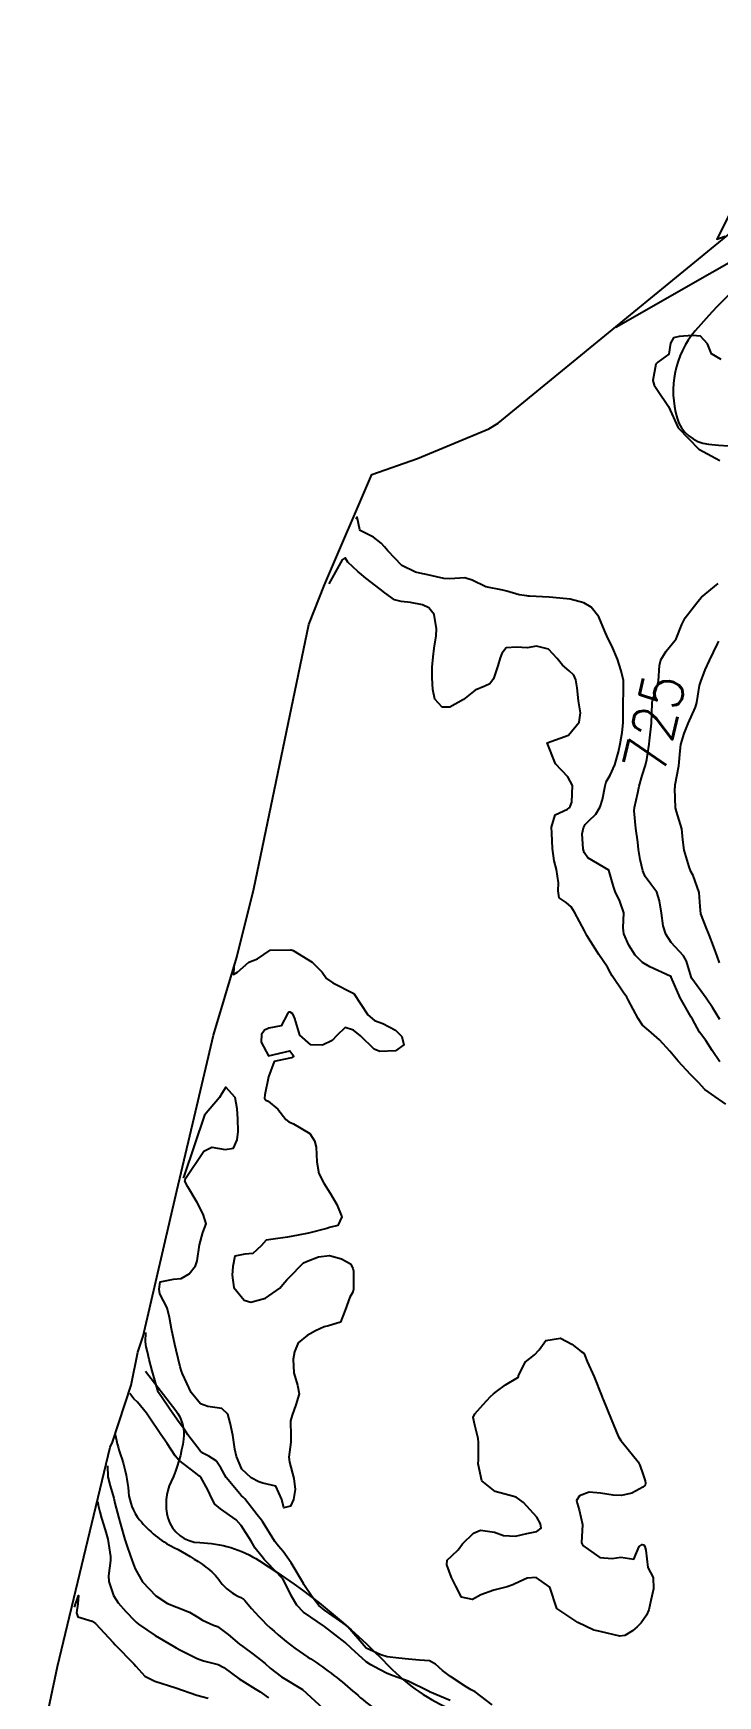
# Model space of a CAD drawing. Header units: metres. Extents: x 318500 to 325275, y 7408834 to 7428799.
# Drawn here: x 321666.2 to 321731.1, y 7416927 to 7417084.5 of the extents above; entities that cross this region are included whole.
import ezdxf
from ezdxf.enums import TextEntityAlignment as Align

# ---------------------------------------------------------------- set-up
doc = ezdxf.new("R2010")
doc.units = ezdxf.units.M
doc.header["$MEASUREMENT"] = 0
for name, color, linetype in [('Area', 45, 'Continuous'), ('Cotas', 45, 'Continuous'), ('Curvas de Nivel 1m', 11, 'Continuous'), ('Curvas de Nivel 5m', 15, 'Continuous'), ('Hidrografia', 140, 'Continuous'), ('Vias Secundárias', 230, 'Continuous')]:
    doc.layers.add(name, color=color, linetype=linetype)
doc.styles.add('Style-STANDARD', font='STANDARD.shx')

msp = doc.modelspace()

# ---------------------------------------------------------------- linework, layer by layer
at = {"layer": 'Area'}
msp.add_lwpolyline([(321666.22, 7416918.81), (321668.53, 7416929.74), (321673.51, 7416950.52), (321673.74, 7416950.98), (321675.51, 7416956.38), (321676.14, 7416959.52), (321676.65, 7416961.03), (321679.83, 7416974.79), (321681.48, 7416981.73), (321683.3, 7416989.55), (321685.53, 7416996.92), (321687.12, 7417003.41), (321692.34, 7417028.46), (321693.81, 7417032.2), (321698.31, 7417042.66), (321702.64, 7417044.17), (321709.4, 7417047), (321710.28, 7417047.54), (321737.99, 7417070.2), (321740.84, 7417076.86), (321744.34, 7417088.58)], dxfattribs=at)
at = {"layer": 'Curvas de Nivel 1m', "flags": 128}
for points, elevation in [([(321732.64, 7417068.21), (321731.01, 7417064.97), (321731.79, 7417065.25)], 724), ([(321731.42, 7417053.57), (321730.49, 7417054.11), (321730.13, 7417055.05), (321729.44, 7417055.77), (321728.68, 7417055.83), (321727.44, 7417055.75), (321726.9, 7417055.63), (321726.61, 7417055.1), (321726.45, 7417054.07), (321725.41, 7417053.32), (321725.22, 7417053.11), (321724.93, 7417051.57), (321725.05, 7417051.12), (321725.37, 7417050.65), (321726.41, 7417049.1), (321727.33, 7417047.09), (321729.3, 7417045.06), (321731.28, 7417043.99)], 724), ([(321731.28, 7416987.02), (321730.55, 7416988.09), (321729.96, 7416989.04), (321729.35, 7416989.83), (321728.69, 7416991.06), (321728.58, 7416991.25), (321727.52, 7416993.08), (321726.67, 7416995.05), (321726.66, 7416995.09), (321726.64, 7416995.12), (321726.58, 7416995.15), (321724.65, 7416996.03), (321723.95, 7416996.42), (321723.27, 7416997.13), (321722.67, 7416998.06), (321722.18, 7416999.15), (321722.12, 7416999.73), (321722.19, 7417001.15), (321721.81, 7417002.23), (321721.38, 7417003.16), (321721.21, 7417003.63), (321720.77, 7417005.17), (321718.79, 7417006.36), (321718.44, 7417006.84), (321718.33, 7417007.2), (321718.24, 7417008.62), (321718.35, 7417009.2), (321718.52, 7417009.5), (321718.83, 7417009.82), (321719.54, 7417010.48), (321719.94, 7417011.18), (321720.18, 7417011.86), (321720.43, 7417013.17), (321720.52, 7417013.54), (321720.89, 7417014.18), (321721.35, 7417015.16), (321721.68, 7417016.39), (321721.84, 7417017.16), (321722.02, 7417018.22), (321722.12, 7417019.15), (321722.13, 7417020.32), (321722.11, 7417021.15), (321722.16, 7417021.99), (321722.15, 7417023.15), (321721.94, 7417024.08), (321721.59, 7417025.16), (321721.05, 7417026.44), (321720.67, 7417027.17), (321720.35, 7417027.9), (321719.81, 7417029.18), (321719.1, 7417030.09), (321718.41, 7417030.51), (321717.11, 7417030.85), (321716.78, 7417030.9), (321715.11, 7417031.03), (321713.25, 7417031.13), (321713.11, 7417031.14), (321712.99, 7417031.16), (321712.26, 7417031.28), (321711.11, 7417031.6), (321710.71, 7417031.71), (321709.12, 7417032.01), (321707.8, 7417032.67), (321707.13, 7417032.88), (321705.71, 7417032.79), (321705.13, 7417032.8), (321703.32, 7417033.23), (321703.14, 7417033.27), (321702.45, 7417033.42), (321701.15, 7417034.06), (321699.82, 7417035.45), (321699.52, 7417035.8), (321699.18, 7417036.15), (321698.45, 7417036.74), (321697.19, 7417037.37), (321697.16, 7417037.43), (321696.91, 7417038.61), (321696.79, 7417038.45)], 724), ([(321731.86, 7416983.02), (321730.49, 7416983.97), (321729.86, 7416984.41), (321729.27, 7416985.05), (321728.51, 7416985.83), (321727.34, 7416987.08), (321726.54, 7416988.02), (321725.57, 7416989.1), (321724.57, 7416989.98), (321723.96, 7416990.5), (321723.56, 7416991.13), (321722.61, 7416992.9), (321722.46, 7416993.14), (321722.14, 7416993.62), (321721.09, 7416995.16), (321720.93, 7416995.45), (321720.65, 7416995.98), (321719.82, 7416997.18), (321718.69, 7416998.98), (321718.58, 7416999.19), (321718.47, 7416999.42), (321717.5, 7417001.21), (321717.2, 7417001.69), (321716.73, 7417002.11), (321716.07, 7417002.57), (321715.97, 7417003.23), (321716.01, 7417003.98), (321715.8, 7417005.23), (321715.6, 7417006.06), (321715.43, 7417007.24), (321715.36, 7417008.7), (321715.34, 7417009.24), (321715.67, 7417010.41), (321716.85, 7417010.96), (321717, 7417011.07), (321717.1, 7417011.22), (321717.26, 7417011.62), (321717.33, 7417013.21), (321716.88, 7417014.03), (321715.72, 7417015.24), (321714.93, 7417017.25), (321716.94, 7417017.97), (321717.96, 7417019.2), (321718.07, 7417020.1), (321717.89, 7417021.21), (321717.76, 7417022.45), (321717.63, 7417023.21), (321717.45, 7417023.65), (321717.02, 7417024.08), (321716.39, 7417024.6), (321715.87, 7417025.24), (321715.04, 7417026.11), (321713.91, 7417026.39), (321713.04, 7417026.23), (321712.02, 7417026.31), (321711.04, 7417026.26), (321710.63, 7417025.71), (321710.48, 7417025.31), (321710.26, 7417024.55), (321709.84, 7417023.32), (321709.5, 7417022.83), (321709, 7417022.62), (321708.09, 7417022.24), (321706.98, 7417021.35), (321705.71, 7417020.63), (321704.97, 7417020.61), (321704.28, 7417021.39), (321704.08, 7417022.31), (321704.01, 7417023.4), (321704.03, 7417024.4), (321704.13, 7417025.39), (321704.22, 7417026.21), (321704.39, 7417027.39), (321704.43, 7417028.03), (321704.2, 7417029.39), (321703.72, 7417030.03), (321703.1, 7417030.33), (321701.98, 7417030.54), (321701.1, 7417030.64), (321700.47, 7417030.8), (321699.53, 7417031.45), (321699.11, 7417031.79), (321697.75, 7417032.86), (321697.14, 7417033.36), (321696.98, 7417033.49), (321696.02, 7417034.36), (321695.78, 7417034.76), (321695.51, 7417034.57), (321694.24, 7417032.3)], 723), ([(321731.26, 7416996.41), (321731.02, 7416997.03), (321730.67, 7416997.98), (321730.28, 7416999.04), (321729.98, 7416999.76), (321729.48, 7417001.05), (321729.41, 7417001.73), (321729.33, 7417003.05), (321728.76, 7417004.66), (321728.55, 7417005.06), (321728.37, 7417005.48), (321727.91, 7417007.07), (321727.79, 7417008.05), (321727.68, 7417009.08), (321727.18, 7417010.75), (321727.09, 7417011.09), (321727.03, 7417012.93), (321727.04, 7417013.09), (321727.06, 7417013.27), (321727.41, 7417015.08), (321727.53, 7417016.48), (321727.6, 7417017.08), (321727.89, 7417018.13), (321728.27, 7417019.07), (321728.98, 7417020.62), (321729.1, 7417021.06), (321729.37, 7417022.69), (321729.47, 7417023.05), (321729.9, 7417024.17), (321730.29, 7417025.04), (321731.06, 7417026.61), (321731.19, 7417026.89)], 726), ([(321685.23, 7416996), (321685.19, 7416995.29), (321685.59, 7416995.53), (321686.64, 7416996.47), (321687.46, 7416996.79), (321688.66, 7416997.59), (321690.59, 7416997.64), (321690.66, 7416997.63), (321690.86, 7416997.57), (321692.64, 7416996.46), (321693.6, 7416995.53), (321694.02, 7416994.92), (321694.62, 7416994.49), (321696.61, 7416993.49), (321697.94, 7416991.47), (321698.57, 7416990.92), (321699.36, 7416990.66), (321700.56, 7416990.02), (321701.14, 7416989.42), (321701.34, 7416988.62), (321700.54, 7416988.06), (321699.07, 7416987.99), (321698.54, 7416988.22), (321697.24, 7416989.47), (321696.56, 7416990.01), (321695.79, 7416990.27), (321694.99, 7416989.5), (321694.55, 7416989.04), (321693.63, 7416988.61), (321692.54, 7416988.64), (321691.47, 7416989.55), (321691, 7416991.13), (321690.83, 7416991.56), (321690.58, 7416991.74), (321690.43, 7416991.71), (321690.3, 7416991.56), (321689.7, 7416990.44), (321688.56, 7416990.22), (321688.14, 7416990.01), (321687.85, 7416989.6), (321687.81, 7416988.87), (321688.53, 7416987.59), (321690.54, 7416988.06), (321690.93, 7416987.56), (321690.69, 7416987.4), (321690.53, 7416987.38), (321689.05, 7416987.05), (321688.5, 7416985.59), (321688.18, 7416983.89), (321688.15, 7416983.59), (321688.27, 7416983.39), (321688.47, 7416983.28), (321689.41, 7416982.53), (321690.15, 7416981.56), (321690.45, 7416981.33), (321690.87, 7416981.13), (321692.43, 7416980.23), (321692.88, 7416979.53), (321693.03, 7416978.92), (321693.09, 7416977.53), (321693.3, 7416976.45), (321693.76, 7416975.52), (321694.36, 7416974.56), (321694.98, 7416973.5), (321695.47, 7416972.34), (321695.09, 7416971.5), (321694.31, 7416971.31), (321694.04, 7416971.24), (321692.3, 7416970.79), (321691.34, 7416970.59), (321690.3, 7416970.4), (321688.95, 7416970.23), (321688.3, 7416970.11), (321687.82, 7416969.6), (321687.04, 7416968.85), (321686.28, 7416968.78), (321685.31, 7416968.59), (321685.15, 7416967.63), (321685.08, 7416966.8), (321685.23, 7416965.63), (321686.22, 7416964.44), (321686.85, 7416964.25), (321688.22, 7416964.62), (321689.59, 7416965.57), (321689.88, 7416965.92), (321690.24, 7416966.35), (321690.85, 7416966.96), (321691.41, 7416967.55), (321691.84, 7416967.97), (321692.27, 7416968.16), (321693.26, 7416968.54), (321694.28, 7416968.67), (321695.43, 7416968.34), (321696.27, 7416967.89), (321696.52, 7416967.48), (321696.56, 7416967.17), (321696.57, 7416965.48), (321696.52, 7416965.18), (321696.22, 7416964.71), (321695.78, 7416963.49), (321695.33, 7416962.35), (321694.19, 7416962.02), (321693.78, 7416961.92), (321692.98, 7416961.53), (321692.46, 7416961.25), (321692.17, 7416961.09), (321691.33, 7416960.38), (321690.99, 7416959.55), (321690.85, 7416958.84), (321690.9, 7416957.55), (321691.27, 7416956.39), (321691.43, 7416955.55), (321691.12, 7416954.51), (321690.75, 7416953.55), (321690.61, 7416953.01), (321690.62, 7416951.55), (321690.62, 7416950.97), (321690.44, 7416949.56), (321690.49, 7416949.08), (321690.92, 7416947.55), (321691.03, 7416946.5), (321690.89, 7416945.55), (321690.59, 7416944.93), (321689.96, 7416944.75), (321689.78, 7416945.56), (321689.21, 7416946.8), (321687.99, 7416947.09), (321687.61, 7416947.22), (321686.87, 7416947.61), (321686, 7416948.43), (321685.49, 7416949.63), (321685.33, 7416950.33), (321685.14, 7416951.63), (321684.87, 7416952.82), (321684.65, 7416953.63), (321684.08, 7416954.16), (321682.78, 7416954.36), (321682.08, 7416954.61), (321681.19, 7416955.68), (321680.36, 7416957.46), (321680.28, 7416957.7), (321680.23, 7416957.8), (321680.13, 7416958.13), (321679.75, 7416959.7), (321679.64, 7416960.22), (321679.32, 7416961.71), (321679.12, 7416962.79), (321678.92, 7416963.71), (321678.22, 7416965.04), (321678.16, 7416965.47), (321678.24, 7416966.17), (321679.51, 7416966.44), (321680.24, 7416966.48), (321680.99, 7416966.94), (321681.59, 7416967.68), (321681.77, 7416968.17), (321681.99, 7416969.67), (321682.3, 7416970.84), (321682.6, 7416971.67), (321682.32, 7416972.6), (321681.76, 7416973.68), (321680.87, 7416975.19), (321680.58, 7416975.7), (321680.64, 7416975.96), (321682.4, 7416978.56), (321683.14, 7416978.93), (321684.41, 7416978.72), (321685.19, 7416978.85), (321685.54, 7416979.63), (321685.64, 7416980.42), (321685.62, 7416981.63), (321685.54, 7416982.55), (321685.37, 7416983.63), (321684.48, 7416984.62), (321684.1, 7416984.02), (321683.87, 7416983.65), (321682.45, 7416981.97), (321680.51, 7416976.25), (321680.43, 7416975.99)], 723), ([(321709.71, 7416926.1), (321708.1, 7416927.32), (321707.73, 7416927.53), (321707.26, 7416927.8), (321705.75, 7416928.77), (321704.99, 7416929.36), (321704.35, 7416929.96), (321703.77, 7416930.27), (321702.82, 7416930.34), (321701.77, 7416930.42), (321700.88, 7416930.52), (321699.77, 7416930.64), (321699.16, 7416930.82), (321697.78, 7416931.46), (321696.02, 7416933.48), (321695.81, 7416933.66), (321695.26, 7416934.05), (321693.83, 7416935.05), (321693.3, 7416935.52), (321692.66, 7416936.34), (321691.86, 7416937.51), (321691.82, 7416937.58), (321690.67, 7416939.55), (321689.9, 7416940.63), (321689.46, 7416941.12), (321689.12, 7416941.57), (321687.94, 7416943.45), (321687.84, 7416943.59), (321687.44, 7416944.1), (321686.27, 7416945.62), (321686.12, 7416945.77), (321685.97, 7416945.9), (321684.49, 7416947.63), (321684, 7416948.55), (321683.57, 7416949.2), (321682.86, 7416949.66), (321682.29, 7416949.94), (321682.03, 7416950.17), (321680.88, 7416951.69), (321680.54, 7416952.18), (321680.06, 7416952.85), (321679.45, 7416953.71), (321678.1, 7416955.68), (321678.08, 7416955.72), (321678.06, 7416955.76), (321677.49, 7416957.73), (321677.21, 7416958.8), (321677.05, 7416959.53), (321676.91, 7416960), (321676.85, 7416960.48), (321676.9, 7416961.36)], 722), ([(321705.72, 7416926.51), (321703.78, 7416927.33), (321703.73, 7416927.35), (321703.67, 7416927.38), (321701.74, 7416928.34), (321700.32, 7416928.85), (321699.75, 7416929.07), (321699.03, 7416929.44), (321698.2, 7416929.89), (321697.77, 7416930.17), (321696.36, 7416931.47), (321695.79, 7416931.99), (321693.81, 7416933.51), (321691.83, 7416934.88), (321691.2, 7416935.55), (321690.68, 7416936.38), (321690.14, 7416937.56), (321689.87, 7416938.03), (321688.4, 7416939.58), (321688.15, 7416939.84), (321687.9, 7416940.12), (321687.26, 7416940.95), (321686.88, 7416941.61), (321685.93, 7416943.1), (321685.44, 7416943.63), (321683.96, 7416944.67), (321683.42, 7416945.11), (321683.14, 7416945.65), (321682.78, 7416946.46), (321682.09, 7416947.67), (321682.05, 7416947.72), (321681.99, 7416947.77), (321681.63, 7416948.05), (321680.01, 7416949.28), (321679.67, 7416949.7), (321678.9, 7416950.85), (321678.3, 7416951.72), (321678.05, 7416952.09), (321677.4, 7416953.07), (321676.94, 7416953.74), (321676.09, 7416954.78), (321675.76, 7416955.09), (321675.38, 7416955.6)], 721), ([(321673.25, 7416948.74), (321673.29, 7416947.69), (321673.51, 7416946.85), (321673.85, 7416945.67), (321673.96, 7416945.21), (321674.33, 7416943.77), (321674.49, 7416943.21), (321674.91, 7416941.76), (321675.14, 7416941), (321675.59, 7416939.75), (321675.88, 7416938.99), (321676.56, 7416937.74), (321677.84, 7416936.42), (321678.93, 7416935.71), (321679.83, 7416935.35), (321681.03, 7416934.89), (321681.82, 7416934.41), (321682.27, 7416934.12), (321683.31, 7416933.65), (321683.67, 7416933.51), (321683.81, 7416933.43), (321684.68, 7416932.75), (321685.78, 7416931.85), (321686.07, 7416931.62), (321687.05, 7416930.88), (321687.77, 7416930.35), (321688.19, 7416930.01), (321688.66, 7416929.58), (321689.75, 7416928.76), (321691.73, 7416927.54), (321693.7, 7416925.74)], 721), ([(321672.35, 7416945.33), (321672.36, 7416945.01), (321672.43, 7416944.75), (321672.54, 7416944.38), (321672.69, 7416943.79), (321673.05, 7416942.66), (321673.28, 7416941.79), (321673.53, 7416940.15), (321673.53, 7416939.78), (321673.35, 7416938.31), (321673.38, 7416937.78), (321673.84, 7416936.45), (321674.26, 7416935.77), (321675, 7416934.94), (321675.81, 7416934.09), (321675.98, 7416933.92), (321676.19, 7416933.74), (321677.79, 7416932.65), (321679.44, 7416931.7), (321679.78, 7416931.51), (321680.19, 7416931.28), (321681.76, 7416930.47), (321682.37, 7416930.27), (321683.76, 7416929.92), (321684.28, 7416929.63), (321685.74, 7416928.55), (321687.26, 7416927.6), (321687.73, 7416927.32), (321688.53, 7416926.77)], 722), ([(321670.14, 7416935.36), (321670.5, 7416936.46), (321670.45, 7416935.66), (321670.31, 7416934.8), (321670.44, 7416934.44), (321671.81, 7416934.01), (321672.11, 7416933.8), (321673.78, 7416931.99), (321673.98, 7416931.78), (321675.75, 7416929.97), (321675.95, 7416929.75), (321676.81, 7416928.81), (321677.74, 7416928.35), (321679.73, 7416927.7), (321681.72, 7416927.01), (321682.8, 7416926.74)], 723)]:
    msp.add_lwpolyline(points, dxfattribs=dict(at, elevation=elevation))
at = {"layer": 'Curvas de Nivel 1m', "elevation": 723, "flags": 128}
msp.add_lwpolyline([(321718.39, 7416959.41), (321718.5, 7416959.18), (321718.71, 7416958.63), (321719.37, 7416957.17), (321720.1, 7416955.34), (321720.17, 7416955.16), (321720.24, 7416955.01), (321721, 7416953.15), (321721.65, 7416951.55), (321721.89, 7416951.14), (321722.05, 7416950.95), (321723.54, 7416949.12), (321723.71, 7416948.81), (321724.01, 7416947.88), (321724.22, 7416947.32), (321724.25, 7416947.11), (321724.2, 7416946.9), (321723.99, 7416946.71), (321722.96, 7416946.15), (321721.98, 7416945.93), (321721.18, 7416945.95), (321719.98, 7416946.15), (321718.91, 7416946.25), (321717.98, 7416945.89), (321717.71, 7416945.46), (321717.75, 7416945.19), (321717.96, 7416944.57), (321718.26, 7416943.19), (321718.18, 7416941.44), (321718.29, 7416941.18), (321719.9, 7416940.06), (321721.09, 7416939.97), (321721.9, 7416940.07), (321723.12, 7416939.9), (321723.65, 7416941.11), (321723.92, 7416941.3), (321724.08, 7416941.26), (321724.18, 7416941.11), (321724.26, 7416940.76), (321724.46, 7416939.1), (321724.96, 7416938.17), (321725, 7416937.09), (321724.74, 7416935.99), (321724.57, 7416935.1), (321724.35, 7416934.58), (321723.82, 7416933.85), (321723.45, 7416933.48), (321723, 7416933.12), (321722.29, 7416932.65), (321721.8, 7416932.6), (321719.93, 7416933.03), (321719.81, 7416933.06), (321719.33, 7416933.17), (321717.82, 7416933.88), (321715.84, 7416935.22), (321715.19, 7416937.23), (321713.87, 7416938.17), (321713.02, 7416938.11), (321711.86, 7416937.55), (321711.67, 7416937.47), (321711.13, 7416937.28), (321709.86, 7416936.97), (321708.63, 7416936.53), (321707.85, 7416936.09), (321706.82, 7416936.31), (321706.28, 7416937.34), (321705.87, 7416938.17), (321705.41, 7416939.36), (321705.45, 7416939.81), (321705.9, 7416940.2), (321706.48, 7416940.77), (321706.9, 7416941.34), (321707.93, 7416942.36), (321708.62, 7416942.63), (321709.93, 7416942.46), (321710.8, 7416942.15), (321711.93, 7416942.08), (321713, 7416942.33), (321713.93, 7416942.53), (321714.36, 7416942.82), (321714.3, 7416943.24), (321713.95, 7416943.88), (321712.69, 7416945.26), (321711.98, 7416945.76), (321711.29, 7416945.97), (321709.98, 7416946.3), (321708.73, 7416947.31), (321708.39, 7416948.94), (321708.41, 7416949.32), (321708.42, 7416950.94), (321708.39, 7416951.32), (321708.07, 7416952.59), (321707.9, 7416953.32), (321708.08, 7416953.66), (321708.85, 7416954.55), (321709.54, 7416955.31), (321709.83, 7416955.57), (321710.11, 7416955.79), (321710.98, 7416956.42), (321712.13, 7416957.11), (321712.2, 7416957.2), (321712.22, 7416957.27), (321712.85, 7416958.56), (321713.71, 7416959.25), (321714.16, 7416959.73), (321714.79, 7416960.62), (321716.18, 7416960.84), (321717.25, 7416960.28), (321718.16, 7416959.58)], close=True, dxfattribs=at)
at = {"layer": 'Curvas de Nivel 5m', "elevation": 725, "flags": 128}
msp.add_lwpolyline([(321731.29, 7416991.02), (321730.6, 7416992.16), (321729.98, 7416993.04), (321728.64, 7416994.92), (321728.58, 7416995.06), (321728.14, 7416996.55), (321727.83, 7416997.07), (321726.68, 7416998.34), (321726.16, 7416999.1), (321725.91, 7416999.89), (321725.75, 7417001.1), (321725.57, 7417002.26), (321725.3, 7417003.1), (321724.75, 7417003.85), (321724.21, 7417004.57), (321723.99, 7417005.12), (321723.74, 7417006.18), (321723.58, 7417007.13), (321723.5, 7417007.82), (321723.32, 7417009.13), (321723.17, 7417010.81), (321723.2, 7417011.13), (321723.51, 7417012.5), (321723.65, 7417013.13), (321723.91, 7417014.14), (321724.24, 7417015.12), (321724.37, 7417015.65), (321724.58, 7417017.12), (321724.62, 7417017.43), (321724.81, 7417019.11), (321724.87, 7417021), (321724.87, 7417021.11), (321724.89, 7417021.21), (321724.99, 7417021.52), (321725.39, 7417022.72), (321725.46, 7417023.11), (321725.56, 7417024.57), (321725.69, 7417025.1), (321726.2, 7417025.94), (321727.06, 7417026.96), (321727.15, 7417027.09), (321727.69, 7417028.47), (321728.01, 7417029.08), (321729.11, 7417030.5), (321729.35, 7417030.82), (321729.55, 7417031.05), (321731.13, 7417032.34)], dxfattribs=at)
at = {"layer": 'Hidrografia'}
for points in [[(321676.86, 7416957.72), (321679.72, 7416953.99, -0.197063), (321680.46, 7416951.28, -0.079447), (321679.28, 7416947.25, 0.180417), (321678.99, 7416943.8, 0.32953), (321682, 7416941.46, -0.134823), (321687.65, 7416939.75, -0.060718), (321699.9, 7416929.78, 0.100535), (321706.07, 7416925.54, -0.246383)], [(321673.97, 7416951.7, 0.023959), (321674.61, 7416949.42, -0.060387), (321675.25, 7416946.27, 0.150182), (321676.3, 7416943.63, 0.10788), (321679.55, 7416941, -0.041621), (321682.58, 7416939.15, -0.076928), (321683.94, 7416937.79, 0.135771), (321685.89, 7416936.25, -0.122768), (321686.26, 7416935.98, 0.07902), (321692.25, 7416930.62, -0.037286), (321696.52, 7416927.4, 0.023688), (321700.53, 7416924.2, 0.068434)]]:
    msp.add_lwpolyline(points, format="xyb", dxfattribs=at)
at = {"layer": 'Vias Secundárias'}
for points in [[(321721.42, 7417056.64), (321757.49, 7417077.23), (321797.47, 7417100.52, 0.010862), (321808.99, 7417107.57, 0.214205), (321814.19, 7417115.55), (321814.38, 7417137.63, 0.004208), (321814.38, 7417153.71, -0.026221), (321815.37, 7417176.39, -0.064822), (321818.3, 7417189.12, -0.014433), (321822.9, 7417200.51, 0.011387), (321827, 7417210.47, -0.060229), (321833.95, 7417223.57, -0.095883), (321839.51, 7417228.97, -0.020931), (321848.95, 7417234.61, 0.078371), (321858.24, 7417241.72, 0.09084), (321864.9, 7417251.87, -0.072884), (321869.43, 7417259.36, 0.072311), (321876.31, 7417270.68, -0.039637), (321879.82, 7417277.43), (321892.56, 7417296.9, 0.028948)], [(321752.12, 7417074.16), (321738.22, 7417064.66, 0.068154), (321728.96, 7417056.28, 0.251392), (321727.23, 7417048.02, 0.304029), (321730.2, 7417045.55, 0.088342), (321745.5, 7417046.66, 0.042463), (321766.84, 7417054.06, 0.012802), (321789.16, 7417064.67, 0.068697), (321798.3, 7417071.01, 0.016916), (321808.52, 7417081.08, 0.039914), (321813.8, 7417087.61, 0.084115)]]:
    msp.add_lwpolyline(points, format="xyb", dxfattribs=at)

# ---------------------------------------------------------------- texts
at = {"layer": 'Cotas', "style": 'Style-STANDARD'}
msp.add_text('725', height=4, rotation=76.7109, dxfattribs=at).set_placement((321725.08, 7417019.09, 725), align=Align.MIDDLE_CENTER)

doc.saveas('drawing.dxf')
